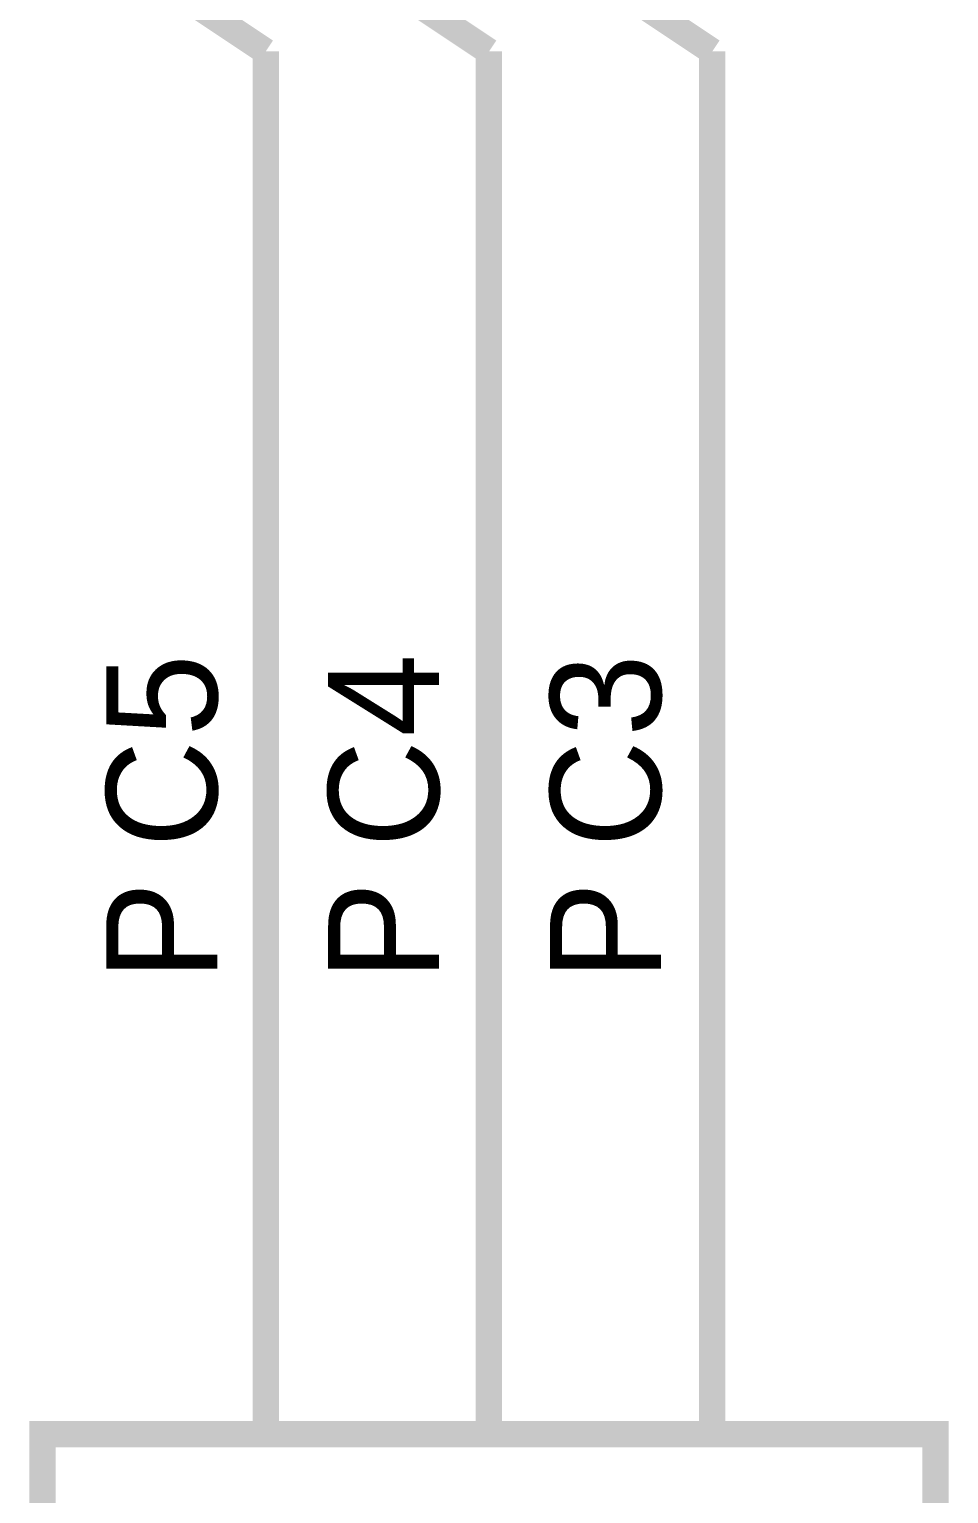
# Model space of a CAD drawing. Header units: millimetres. Extents: x 0 to 15.5, y 0 to 11.1.
# Drawn here: x 4.094 to 4.506, y 2.774 to 3.43 of the extents above; entities that cross this region are included whole.
import ezdxf

# ---------------------------------------------------------------- set-up
doc = ezdxf.new("R2010")
doc.units = ezdxf.units.MM
doc.header["$MEASUREMENT"] = 0
doc.layers.add('Sheet', color=255, linetype='Continuous')

msp = doc.modelspace()

# ---------------------------------------------------------------- linework, layer by layer
at = {"layer": 'Sheet', "const_width": 0.0118}
for points in [[(4.2002, 3.42026), (4.17035, 3.44015)], [(4.3003, 3.42026), (4.27046, 3.44015)], [(4.40041, 3.42026), (4.37057, 3.44015)], [(4.2002, 3.40037), (4.2002, 3.42026)], [(4.3003, 3.40037), (4.3003, 3.42026)], [(4.40041, 3.40037), (4.40041, 3.42026)], [(4.2002, 3.40037), (4.2002, 3.30029)], [(4.3003, 3.40037), (4.3003, 3.30029)], [(4.40041, 3.40037), (4.40041, 3.30029)], [(4.2002, 2.90057), (4.2002, 3.30029)], [(4.3003, 2.90057), (4.3003, 3.30029)], [(4.40041, 2.90057), (4.40041, 3.30029)], [(4.2002, 2.80049), (4.2002, 2.90057)], [(4.3003, 2.80049), (4.3003, 2.90057)], [(4.40041, 2.80049), (4.40041, 2.90057)]]:
    msp.add_lwpolyline(points, dxfattribs=at)
msp.add_lwpolyline([(4.10009, 2.80049), (4.50052, 2.80049), (4.50052, 2.30069), (4.10009, 2.30069), (4.10009, 2.80049)], close=True, dxfattribs=at)

# ---------------------------------------------------------------- texts
at = {"layer": 'Sheet'}
for s, p in [('5', (4.17843, 3.11317)), ('4', (4.27792, 3.11317)), ('3', (4.37741, 3.11317)), ('C', (4.17843, 3.06344)), ('C', (4.27792, 3.06344)), ('C', (4.37741, 3.06344)), ('P', (4.17843, 3.00376)), ('P', (4.27792, 3.00376)), ('P', (4.37741, 3.00376))]:
    msp.add_text(s, height=0.04973, rotation=90, dxfattribs=at).set_placement(p)

doc.saveas('drawing.dxf')
